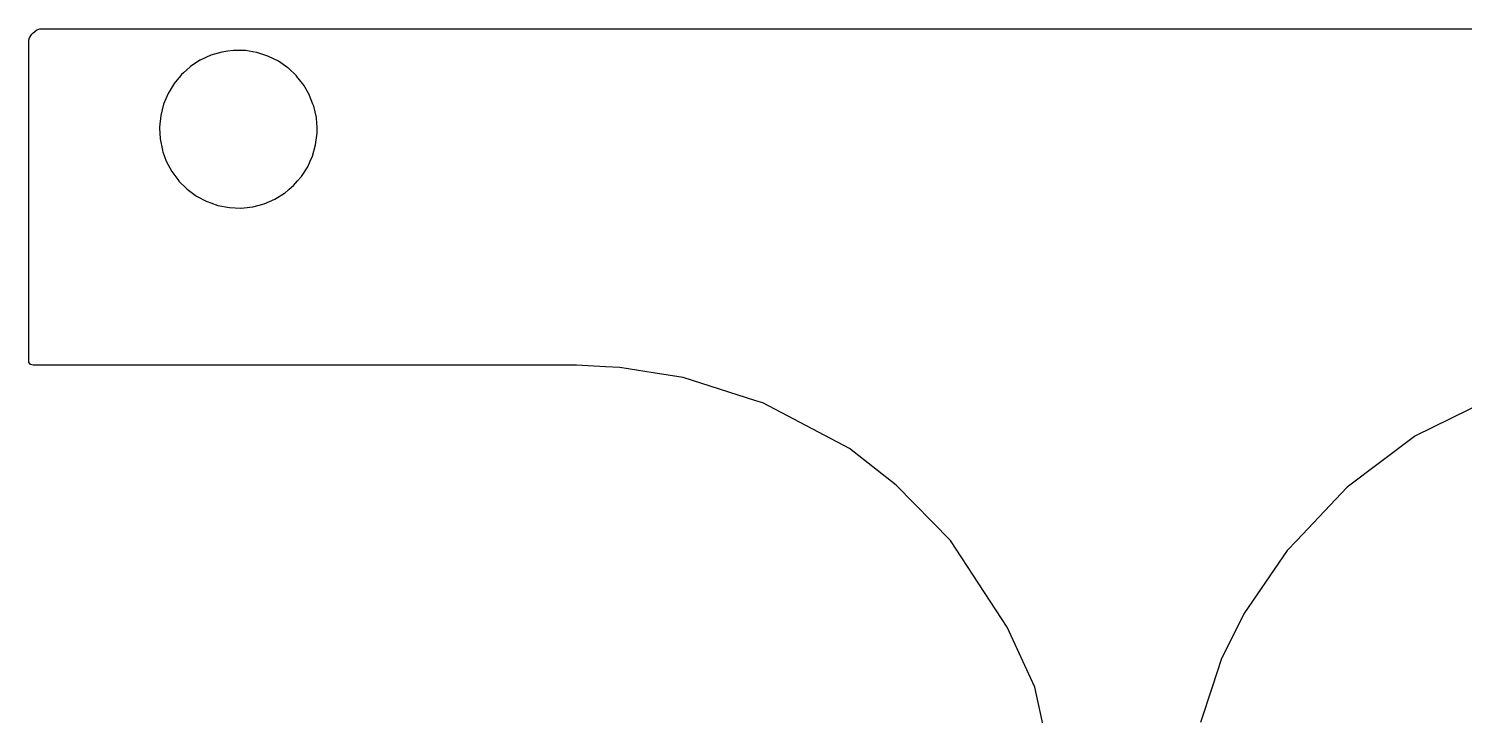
# Model space of a CAD drawing. Extents: x 0.04 to 2.01, y 0.04 to 5.04.
# Drawn here: x 0.037 to 1.331, y 4.423 to 5.041 of the extents above; entities that cross this region are included whole.
import ezdxf

# ---------------------------------------------------------------- set-up
doc = ezdxf.new("R2010")
doc.units = 0
doc.header["$MEASUREMENT"] = 0
doc.layers.add('BLACK', color=7, linetype='CONTINUOUS')

msp = doc.modelspace()

# ---------------------------------------------------------------- linework, layer by layer
at = {"layer": 'BLACK', "linetype": 'CONTINUOUS'}
for p, q in [((0.038031, 5.03298), (0.040274, 5.03651)), ((0.040274, 5.03651), (0.041128, 5.03746)), ((0.041128, 5.03746), (0.044884, 5.04046)), ((0.044884, 5.04046), (0.047319, 5.04132)), ((0.047319, 5.04132), (2.00068, 5.04132)), ((0.037421, 5.03089), (0.038031, 5.03298)), ((0.037421, 4.74195), (0.037421, 5.03089)), ((0.211599, 5.02032), (0.201484, 5.01737)), ((0.216818, 5.02103), (0.211599, 5.02032)), ((0.221895, 5.02172), (0.216818, 5.02103)), ((0.221896, 5.02172), (0.221895, 5.02172)), ((0.222038, 5.02174), (0.221896, 5.02172)), ((0.22849, 5.02165), (0.222038, 5.02174)), ((0.232429, 5.0216), (0.22849, 5.02165)), ((0.232573, 5.0216), (0.232429, 5.0216)), ((0.232716, 5.02158), (0.232573, 5.0216)), ((0.24283, 5.01993), (0.232716, 5.02158)), ((0.232716, 5.02158), (0.232716, 5.02158)), ((0.191795, 5.01288), (0.183225, 5.00726)), ((0.191915, 5.01296), (0.191795, 5.01288)), ((0.191795, 5.01288), (0.191795, 5.01288)), ((0.201484, 5.01737), (0.191915, 5.01296)), ((0.242972, 5.01991), (0.24283, 5.01993)), ((0.24283, 5.01993), (0.24283, 5.01993)), ((0.253007, 5.0167), (0.242972, 5.01991)), ((0.262456, 5.01204), (0.253007, 5.0167)), ((0.271113, 5.00603), (0.262456, 5.01204)), ((0.174117, 4.99881), (0.168507, 4.99207)), ((0.175152, 5.00006), (0.174117, 4.99881)), ((0.175244, 5.00017), (0.175152, 5.00006)), ((0.175152, 5.00006), (0.175152, 5.00006)), ((0.176828, 5.00158), (0.175244, 5.00017)), ((0.182997, 5.00709), (0.176828, 5.00158)), ((0.183104, 5.00718), (0.182997, 5.00709)), ((0.182997, 5.00709), (0.182997, 5.00709)), ((0.183225, 5.00726), (0.183104, 5.00718)), ((0.271218, 5.00593), (0.271113, 5.00603)), ((0.278682, 4.99891), (0.271218, 5.00593)), ((0.278787, 4.99881), (0.278682, 4.99891)), ((0.278682, 4.99891), (0.278682, 4.99891)), ((0.278877, 4.9987), (0.278787, 4.99881)), ((0.284202, 4.99194), (0.278877, 4.9987)), ((0.163041, 4.98306), (0.158967, 4.97334)), ((0.168507, 4.99207), (0.163041, 4.98306)), ((0.28531, 4.99054), (0.284202, 4.99194)), ((0.290538, 4.98139), (0.28531, 4.99054)), ((0.158967, 4.97334), (0.156373, 4.96313)), ((0.29059, 4.98126), (0.290538, 4.98139)), ((0.293615, 4.97348), (0.29059, 4.98126)), ((0.294356, 4.97157), (0.293615, 4.97348)), ((0.296682, 4.96129), (0.294356, 4.97157)), ((0.156373, 4.96313), (0.155318, 4.95265)), ((0.296692, 4.96115), (0.296682, 4.96129)), ((0.296692, 4.96115), (0.296692, 4.96115)), ((0.297066, 4.95612), (0.296692, 4.96115)), ((0.297324, 4.95265), (0.297066, 4.95612)), ((0.155318, 4.95265), (0.155342, 4.95213)), ((0.155342, 4.95213), (0.155823, 4.94212)), ((0.296036, 4.93662), (0.297365, 4.94707)), ((0.297463, 4.95079), (0.297324, 4.95265)), ((0.297365, 4.94707), (0.297463, 4.95079)), ((0.155823, 4.94212), (0.157879, 4.93179)), ((0.157879, 4.93179), (0.157927, 4.93165)), ((0.157927, 4.93165), (0.157928, 4.93165)), ((0.157928, 4.93165), (0.158341, 4.9305)), ((0.158341, 4.9305), (0.161439, 4.92187)), ((0.293176, 4.92648), (0.296036, 4.93662)), ((0.161439, 4.92187), (0.166426, 4.91259)), ((0.283149, 4.90801), (0.288848, 4.91687)), ((0.288848, 4.91687), (0.291103, 4.92187)), ((0.291103, 4.92187), (0.293116, 4.92634)), ((0.293116, 4.92634), (0.293176, 4.92648)), ((0.293116, 4.92634), (0.293116, 4.92634)), ((0.166426, 4.91259), (0.17273, 4.90415)), ((0.17273, 4.90415), (0.172833, 4.90405)), ((0.172833, 4.90405), (0.180052, 4.89689)), ((0.276202, 4.90009), (0.279767, 4.90415)), ((0.279767, 4.90415), (0.283053, 4.9079)), ((0.283053, 4.9079), (0.283149, 4.90801)), ((0.283053, 4.9079), (0.283053, 4.9079)), ((0.180052, 4.89689), (0.180212, 4.89673)), ((0.180212, 4.89673), (0.188709, 4.8905)), ((0.259324, 4.88781), (0.268037, 4.8932)), ((0.268037, 4.8932), (0.268038, 4.8932)), ((0.268038, 4.8932), (0.26816, 4.89328)), ((0.26816, 4.89328), (0.271465, 4.89608)), ((0.271465, 4.89608), (0.272242, 4.89673)), ((0.272242, 4.89673), (0.276202, 4.90009)), ((0.188709, 4.8905), (0.198033, 4.8856)), ((0.198033, 4.8856), (0.19817, 4.88555)), ((0.19817, 4.88555), (0.19817, 4.88555)), ((0.19817, 4.88555), (0.201651, 4.88434)), ((0.201651, 4.88434), (0.20798, 4.88212)), ((0.20798, 4.88212), (0.218331, 4.88016)), ((0.218331, 4.88016), (0.223595, 4.87995)), ((0.223595, 4.87995), (0.228714, 4.87975)), ((0.228714, 4.87975), (0.228714, 4.87975)), ((0.228714, 4.87975), (0.228859, 4.87975)), ((0.228859, 4.87975), (0.234239, 4.88034)), ((0.234239, 4.88034), (0.239189, 4.88088)), ((0.239189, 4.88088), (0.239332, 4.88089)), ((0.239189, 4.88088), (0.239189, 4.88088)), ((0.239332, 4.88089), (0.249521, 4.88358)), ((0.249521, 4.88358), (0.249654, 4.88363)), ((0.249654, 4.88363), (0.254386, 4.88567)), ((0.249654, 4.88363), (0.249654, 4.88363)), ((0.254386, 4.88567), (0.259201, 4.88773)), ((0.259201, 4.88773), (0.259324, 4.88781)), ((0.259324, 4.88781), (0.259324, 4.88781)), ((0.037612, 4.74075), (0.037421, 4.74195)), ((0.039028, 4.7388), (0.037612, 4.74075)), ((0.041319, 4.73806), (0.039028, 4.7388)), ((0.531189, 4.73806), (0.041319, 4.73806)), ((0.531238, 4.73805), (0.531189, 4.73806)), ((0.557137, 4.73672), (0.531238, 4.73805)), ((0.531238, 4.73805), (0.531238, 4.73805)), ((0.570189, 4.73606), (0.557137, 4.73672)), ((0.570289, 4.73604), (0.570189, 4.73606)), ((0.57029, 4.73604), (0.570289, 4.73604)), ((0.600159, 4.73132), (0.57029, 4.73604)), ((0.627189, 4.72706), (0.600159, 4.73132)), ((0.62733, 4.72701), (0.627189, 4.72706)), ((0.692783, 4.7061), (0.62733, 4.72701)), ((0.62733, 4.72701), (0.62733, 4.72701)), ((0.699189, 4.70406), (0.692783, 4.7061)), ((0.777189, 4.66306), (0.699189, 4.70406)), ((1.35162, 4.70606), (1.28662, 4.67406)), ((1.28648, 4.67394), (1.22575, 4.62815)), ((1.28662, 4.67406), (1.28648, 4.67394)), ((0.819189, 4.63006), (0.777189, 4.66306)), ((0.868189, 4.58006), (0.819189, 4.63006)), ((1.22551, 4.62794), (1.18028, 4.58019)), ((1.22562, 4.62806), (1.22551, 4.62794)), ((1.22551, 4.62794), (1.22551, 4.62794)), ((1.22575, 4.62815), (1.22562, 4.62806)), ((1.22575, 4.62815), (1.22575, 4.62815)), ((0.919189, 4.50206), (0.868189, 4.58006)), ((1.17162, 4.57106), (1.13262, 4.51406)), ((1.18028, 4.58019), (1.17162, 4.57106)), ((1.13256, 4.51394), (1.11269, 4.47418)), ((1.13262, 4.51406), (1.13256, 4.51394)), ((1.13256, 4.51394), (1.13256, 4.51394)), ((0.944189, 4.44806), (0.919189, 4.50206)), ((1.11258, 4.47392), (1.1041, 4.44806)), ((1.11262, 4.47406), (1.11258, 4.47392)), ((1.11258, 4.47392), (1.11258, 4.47392)), ((1.11269, 4.47418), (1.11262, 4.47406)), ((0.967189, 4.34406), (0.944189, 4.44806)), ((1.1041, 4.44806), (1.09362, 4.41606))]:
    msp.add_line(p, q, dxfattribs=at)

doc.saveas('drawing.dxf')
